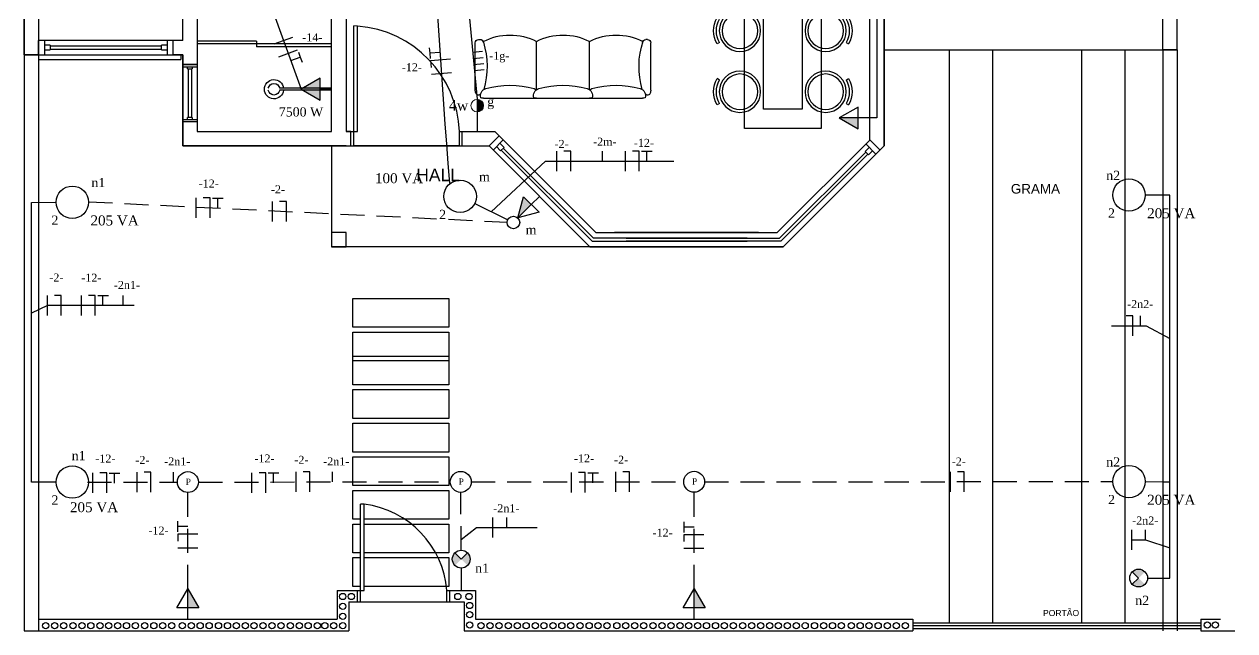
# Model space of a CAD drawing. Header units: millimetres. Extents: x 2693 to 5454, y 179 to 3196.
# Drawn here: x 2693 to 3953, y 179 to 811 of the extents above; entities that cross this region are included whole.
import ezdxf

# ---------------------------------------------------------------- set-up
doc = ezdxf.new("R2010")
doc.units = ezdxf.units.MM
doc.header["$LTSCALE"] = 50
doc.linetypes.add('DASHED', pattern=[0.75, 0.5, -0.25])
for name, color, linetype in [('ABE', 250, 'Continuous'), ('ALV', 250, 'Continuous'), ('CERAMICA', 30, 'Continuous'), ('Eletrical', 2, 'Continuous'), ('FIAÇÃO', 10, 'Continuous'), ('LOU', 7, 'Continuous'), ('MOB', 7, 'Continuous'), ('Muro', 250, 'Continuous'), ('PISO', 9, 'Continuous'), ('TX-F', 250, 'Continuous'), ('TX-M', 250, 'Continuous')]:
    doc.layers.add(name, color=color, linetype=linetype)
doc.styles.add('ARIAL', font='times.ttf')
doc.styles.add('ROMANS', font='arial.ttf')

# ---------------------------------------------------------------- blocks, each defined once
blk = doc.blocks.new('MESA-6')
at = {"layer": 'MOB'}
for p, q in [((-174, 25.8), (-175.5, 28.4)), ((-149.5, 25.8), (-148, 28.4)), ((-110.4, 25.8), (-111.9, 28.4)), ((-85.9, 25.8), (-84.4, 28.4)), ((-50.5, 25.8), (-52, 28.4)), ((-26, 25.8), (-24.5, 28.4)), ((-174, -105.8), (-175.5, -108.4)), ((-149.5, -105.8), (-148, -108.4)), ((-110.4, -105.8), (-111.9, -108.4)), ((-85.9, -105.8), (-84.4, -108.4)), ((-50.5, -105.8), (-52, -108.4)), ((-26, -105.8), (-24.5, -108.4))]:
    blk.add_line(p, q, dxfattribs=at)
for points in [[(-200, 0), (-200, -80), (0, -80), (0, 0)], [(-180, -20), (-180, -60), (-20, -60), (-20, -20)]]:
    blk.add_lwpolyline(points, close=True, dxfattribs=at)
for centre, radius in [((-161.7, 4.6), 21.5), ((-98.2, 4.6), 21.5), ((-38.3, 4.6), 21.5), ((-161.7, 4.6), 18.5), ((-98.2, 4.6), 18.5), ((-38.3, 4.6), 18.5), ((-161.7, -84.6), 21.5), ((-161.7, -84.6), 18.5), ((-98.2, -84.6), 21.5), ((-98.2, -84.6), 18.5), ((-38.3, -84.6), 21.5), ((-38.3, -84.6), 18.5)]:
    blk.add_circle(centre, radius, dxfattribs=at)
for centre, radius, start, end in [((-161.7, 4.6), 27.5, 60, 120), ((-161.7, 4.6), 24.5, 60, 120), ((-98.2, 4.6), 27.5, 60, 120), ((-98.2, 4.6), 24.5, 60, 120), ((-38.3, 4.6), 27.5, 60, 120), ((-38.3, 4.6), 24.5, 60, 120), ((-161.7, -84.6), 27.5, 240, 300), ((-161.7, -84.6), 24.5, 240, 300), ((-98.2, -84.6), 27.5, 240, 300), ((-98.2, -84.6), 24.5, 240, 300), ((-38.3, -84.6), 27.5, 240, 300), ((-38.3, -84.6), 24.5, 240, 300)]:
    blk.add_arc(centre, radius, start, end, dxfattribs=at)
blk = doc.blocks.new('JAN')
at = {"layer": 'ABE'}
for p, q in [((-50, -15), (-50, 0)), ((50, 0), (50, -15)), ((-42, -6), (42, -6)), ((42, -9), (-42, -9))]:
    blk.add_line(p, q, dxfattribs=at)
at = {"layer": 'PISO'}
for p, q in [((-50, 0), (50, 0)), ((-46, -15), (-46, 0)), ((46, 0), (46, -15)), ((-46, -5), (-42, -5)), ((-42, -10), (-46, -10)), ((-42, -10), (-42, -5)), ((42, -5), (46, -5)), ((42, -5), (42, -10)), ((46, -10), (42, -10)), ((50, -15), (-50, -15))]:
    blk.add_line(p, q, dxfattribs=at)
blk = doc.blocks.new('SOF-3')
at = {"layer": 'MOB'}
for p, q in [((-165.8, 0), (-110.5, 0)), ((-110.5, 0), (-55.2, 0)), ((-55.2, 0), (0, 0)), ((-174.3, -8.5), (-174.3, -57.8)), ((-110.5, -8.8), (-110.5, -59.1)), ((-55.2, -8.8), (-55.2, -59.1)), ((8.5, -8.5), (8.5, -57.8)), ((-170.8, -61.2), (-169.2, -61.2)), ((5.1, -61.2), (3.4, -61.2))]:
    blk.add_line(p, q, dxfattribs=at)
for centre, radius, start, end in [((-165.8, -8.5), 8.5, 90, 109.1002), ((-110.5, -8.5), 8.5, 90, 109.1002), ((-55.2, -8.5), 8.5, 70.8998, 90), ((0, -8.5), 8.5, 70.8998, 90), ((-165.8, -8.5), 8.5, 157.1139, 180), ((-170.9, -6), 2.77, 29.2184, 163.5418), ((-160.9, -2.5), 7.92, 165.0269, 252.5387), ((-246.8, -33), 84.9, 342.7275, 16.4061), ((-138.1, 79.5), 93, 254.3182, 285.6818), ((-105.6, -2.5), 7.92, 165.0269, 252.5387), ((-115.4, -2.5), 7.92, 287.4613, 307.9303), ((-105.6, -2.5), 7.92, 232.0697, 252.5387), ((-82.9, 79.5), 93, 254.3182, 285.6818), ((-60.1, -2.5), 7.92, 287.4613, 14.9731), ((-50.4, -2.5), 7.92, 232.0697, 252.5387), ((-27.6, 79.5), 93, 254.3182, 285.6818), ((81.1, -33), 84.9, 163.5939, 198.1629), ((-4.9, -2.5), 7.92, 287.4613, 14.9731), ((5.2, -6), 2.77, 16.4582, 150.7816), ((0, -8.5), 8.5, 360, 22.8861), ((-170.8, -57.8), 3.4, 180, 270), ((-169.2, -57.8), 3.4, 270, 353.4667), ((-138.1, -5.7), 60.1, 242.3919, 297.3834), ((-82.9, -5.7), 60.1, 242.6166, 297.6081), ((-27.6, -5.7), 60.1, 242.6166, 297.3834), ((3.4, -57.8), 3.4, 180, 270), ((5.1, -57.8), 3.4, 270, 0)]:
    blk.add_arc(centre, radius, start, end, dxfattribs=at)
blk = doc.blocks.new('CH')
at = {"layer": 'LOU'}
for p, q in [((0, -2), (0, 0)), ((0, 0), (54.1, 0)), ((0, -2), (54.1, -2))]:
    blk.add_line(p, q, dxfattribs=at)
for radius, start, end in [(10, 185.7392, 174.2608), (6, 9.5941, 170.4059), (6, 189.5941, 350.4059)]:
    blk.add_arc((60, -1), radius, start, end, dxfattribs=at)
blk = doc.blocks.new('F-N-T')
at = {"layer": 'FIAÇÃO', "color": 1}
blk.add_line((2562, 1284.1), (2562, 1304.9), dxfattribs=at)
at = {"layer": 'FIAÇÃO', "color": 3}
blk.add_line((2584.3, 1294.3), (2584.3, 1304.7), dxfattribs=at)
at = {"layer": 'FIAÇÃO', "color": 5}
blk.add_lwpolyline([(2576.3, 1284.1), (2576.3, 1304.9), (2569.3, 1304.9)], dxfattribs=at)
at = {"layer": 'FIAÇÃO', "color": 3}
blk.add_lwpolyline([(2578.8, 1304.7), (2584.3, 1304.7), (2589.9, 1304.7)], dxfattribs=at)
blk = doc.blocks.new('F-N')
at = {"layer": 'FIAÇÃO'}
blk.add_line((2562, 1254.6), (2562, 1275.4), dxfattribs=at)
at = {"layer": 'FIAÇÃO', "color": 5}
blk.add_lwpolyline([(2576.3, 1254.6), (2576.3, 1275.4), (2569.3, 1275.4)], dxfattribs=at)
blk = doc.blocks.new('F-R')
at = {"layer": 'FIAÇÃO'}
blk.add_line((2562, 1192.4), (2562, 1213.3), dxfattribs=at)
at = {"layer": 'FIAÇÃO', "color": 18, "true_color": 0x000000}
blk.add_line((2576.3, 1202.9), (2576.3, 1213.3), dxfattribs=at)
blk = doc.blocks.new('F-F')
at = {"layer": 'FIAÇÃO'}
for p, q in [((2562, 1222.3), (2562, 1243.1)), ((2576.3, 1222.3), (2576.3, 1243.1))]:
    blk.add_line(p, q, dxfattribs=at)
at = {"layer": 'FIAÇÃO', "color": 3}
blk.add_line((2584.3, 1232.7), (2584.3, 1243.1), dxfattribs=at)
blk.add_lwpolyline([(2578.8, 1243.1), (2584.3, 1243.1), (2589.9, 1243.1)], dxfattribs=at)
blk = doc.blocks.new('RRR')
at = {"layer": 'FIAÇÃO', "color": 18, "true_color": 0x000000}
for p, q in [((2630.9, 1399), (2630.9, 1409.5)), ((2637.2, 1399), (2637.2, 1409.5)), ((2643.4, 1399), (2643.4, 1409.5))]:
    blk.add_line(p, q, dxfattribs=at)
blk = doc.blocks.new('RN')
at = {"layer": 'FIAÇÃO', "color": 18, "true_color": 0x000000}
blk.add_line((2653.2, 1365.5), (2653.2, 1375.9), dxfattribs=at)
at = {"layer": 'FIAÇÃO', "color": 5}
blk.add_lwpolyline([(2645.2, 1355.1), (2645.2, 1375.9), (2638.3, 1375.9)], dxfattribs=at)

msp = doc.modelspace()

# ---------------------------------------------------------------- hatches: boundary and pattern name
at = {"layer": 'Eletrical'}
for points in [[(2981.2, 743.4), (3000.9, 754.8), (3000.9, 732)], [(3541.2, 713.5), (3560.9, 713.5), (3560.9, 702)], [(3206.7, 609.3), (3220.7, 623.3), (3212.7, 631.4)], [(2863.3, 223), (2863.3, 203.2), (2874.8, 203.2)], [(3390.2, 223), (3390.2, 203.2), (3401.6, 203.2)]]:
    msp.add_hatch(color=256, dxfattribs=at).paths.add_polyline_path(points)
at = {"layer": 'Eletrical', "lineweight": 20}
h = msp.add_hatch(color=256, dxfattribs=at)
h.dxf.hatch_style = 1
h.paths.add_polyline_path([(3164.4, 719.8, 0.414214), (3171, 726.4, 0.414214), (3164.4, 733)])
at = {"layer": 'Eletrical'}
h = msp.add_hatch(color=256, dxfattribs=at)
edge = h.paths.add_edge_path()
edge.add_arc((3147.8, 253.9), 9.29, 135.0002, 225)
edge.add_line((3141.2, 247.3), (3147.8, 253.9))
edge.add_line((3147.8, 253.9), (3141.2, 260.4))
edge = h.paths.add_edge_path()
edge.add_arc((3147.8, 253.9), 9.29, 315.0002, 405)
edge.add_line((3154.4, 260.4), (3147.8, 253.9))
edge.add_line((3147.8, 253.9), (3154.4, 247.3))
h = msp.add_hatch(color=256, dxfattribs=at)
edge = h.paths.add_edge_path()
edge.add_arc((3852.8, 234.2), 9.29, 225.0002, 315)
edge.add_line((3859.4, 227.7), (3852.8, 234.2))
edge.add_line((3852.8, 234.2), (3846.2, 227.7))
edge = h.paths.add_edge_path()
edge.add_arc((3852.8, 234.2), 9.29, 405.0002, 495)
edge.add_line((3846.2, 240.8), (3852.8, 234.2))
edge.add_line((3852.8, 234.2), (3859.4, 240.8))

# ---------------------------------------------------------------- linework, layer by layer
at = {"layer": 'ABE'}
for p, q in [((3035.9, 699.3, -6), (3035.9, 809.3, -6)), ((3039.9, 699.3, -6), (3039.9, 809.2, -6)), ((2707.9, 794.3, -6), (2707.9, 779.3, -6)), ((2847.9, 779.3, -6), (2847.9, 794.3, -6)), ((2835.9, 788.3, -6), (2719.9, 788.3, -6)), ((2719.9, 785.3, -6), (2835.9, 785.3, -6)), ((3035.9, 699.3, -6), (3039.9, 699.3, -6)), ((3285.4, 588.3, -6), (3191.6, 682.1, -6)), ((3189.4, 680, -6), (3284.2, 585.3, -6)), ((3479.2, 588.3, -6), (3568.8, 677.9, -6)), ((3570.9, 675.8, -6), (3480.4, 585.3, -6)), ((3284.2, 585.3, -6), (3445.3, 585.3, -6)), ((3445.3, 588.3, -6), (3285.4, 588.3, -6)), ((3319.3, 588.3, -6), (3479.2, 588.3, -6)), ((3480.4, 585.3, -6), (3319.3, 585.3, -6)), ((3042.8, 221.3, -6), (3042.8, 311.3, -6)), ((3046.8, 221.3, -6), (3046.8, 311.2, -6))]:
    msp.add_line(p, q, dxfattribs=at)
at = {"layer": 'ABE', "elevation": -6}
msp.add_lwpolyline([(3039.9, 809.2), (3035.9, 809.3)], dxfattribs=at)
at = {"layer": 'ALV'}
for p, q in [((3877.9, 784.3, -6), (3877.9, 1884.3, -6)), ((3892.9, 784.3, -6), (3892.9, 1884.3, -6)), ((2692.9, 779.3, -6), (2692.9, 1443.2, -6)), ((2707.9, 1384.3, -6), (2707.9, 794.3, -6)), ((2857.9, 794.3, -6), (2857.9, 1014.3, -6)), ((2872.9, 999.3, -6), (2872.9, 719.3, -6)), ((3012.9, 699.3, -6), (3012.9, 999.3, -6)), ((3027.9, 999.3, -6), (3027.9, 699.3, -6)), ((3572.9, 690.5, -6), (3572.9, 996.3, -6)), ((3587.9, 996.3, -6), (3587.9, 684.3, -6)), ((2707.9, 794.3, -6), (2707.9, 794.3, -6)), ((2707.9, 794.3, -6), (2707.9, 794.3, -6)), ((2707.9, 779.3, -6), (2707.9, 794.3, -6)), ((2847.9, 779.3, -6), (2847.9, 794.3, -6)), ((2857.9, 794.3, -6), (2847.9, 794.3, -6)), ((3892.9, 784.3, -6), (3877.9, 784.3, -6)), ((2707.9, 779.3, -6), (2692.9, 779.3, -6)), ((2707.9, 779.3, -6), (2707.9, 779.3, -6)), ((2707.9, 779.3, -6), (2707.9, 779.3, -6)), ((2857.9, 779.3, -6), (2847.9, 779.3, -6)), ((2857.9, 769.3, -6), (2857.9, 779.3, -6)), ((2872.9, 769.3, -6), (2857.9, 769.3, -6)), ((2857.9, 684.3, -6), (2857.9, 719.3, -6)), ((2872.9, 719.3, -6), (2872.9, 699.3, -6)), ((2872.9, 709.3, -6), (2857.9, 709.3, -6)), ((2872.9, 699.3, -6), (3012.9, 699.3, -6)), ((3148.9, 684.3, -6), (3148.9, 699.3, -6)), ((3012.9, 684.3, -6), (2857.9, 684.3, -6)), ((3027.9, 684.3, -6), (2965.4, 684.3, -6)), ((3476.7, 594.3, -6), (3572.9, 690.5, -6)), ((3482.9, 579.3, -6), (3587.9, 684.3, -6)), ((3287.9, 594.3, -6), (3476.7, 594.3, -6)), ((3387.9, 579.3, -6), (3281.7, 579.3, -6)), ((3482.9, 579.3, -6), (3387.9, 579.3, -6))]:
    msp.add_line(p, q, dxfattribs=at)
at = {"layer": 'ALV', "elevation": -6}
for points in [[(3032.9, 684.3), (3032.9, 699.3), (3027.9, 699.3)], [(3027.9, 699.3), (3039.9, 699.3)], [(3145.9, 699.3), (3182.9, 699.3), (3287.9, 594.3)], [(3148.9, 684.3), (3148.9, 699.3)], [(3027.9, 684.3), (3032.9, 684.3)], [(3027.9, 684.3), (3176.7, 684.3), (3281.7, 579.3)]]:
    msp.add_lwpolyline(points, dxfattribs=at)
at = {"layer": 'Eletrical'}
for p, q in [((3580.4, 957.4, -6), (3580.4, 713.5)), ((2948.7, 833.4, -5.1), (2981.2, 743.4)), ((3155.6, 824.3, -6), (3164.4, 733, -6)), ((3012.9, 743.4, -6), (3000.9, 743.4, -6)), ((3164.4, 719.8, -6), (3164.4, 699.3, -6)), ((3580.4, 713.5), (3541.2, 713.5)), ((3178.9, 615.8, -6), (3235.6, 668.6)), ((3235.6, 668.6), (3368.9, 668.6)), ((3229.2, 631.8, -6), (3220.7, 623.3, -6)), ((3877.9, 633, -6), (3859.7, 633.2, -6)), ((3885.4, 633, -6), (3877.9, 633, -6)), ((3885.4, 234.2, -6), (3885.4, 633, -6)), ((3196.1, 607.3, -6), (3161.7, 624.3, -6)), ((3220.7, 623.3, -6), (3206.7, 609.3, -6)), ((2726.2, 334.2, -6), (2707.9, 334, -6)), ((3147.7, 274.4, -6), (3163.6, 286.8)), ((3163.6, 286.8), (3226.7, 286.8)), ((3147.8, 244.6, -6), (3147.8, 221.3, -6)), ((3862.1, 234.2, -6), (3885.4, 234.2, -6)), ((2863.3, 191.3, -6), (2863.3, 223, -6)), ((3390.2, 191.3, -6), (3390.2, 223, -6))]:
    msp.add_line(p, q, dxfattribs=at)
at = {"layer": 'Eletrical', "lineweight": 20}
msp.add_line((3164.4, 719.8, -6), (3164.4, 733, -6), dxfattribs=at)
at = {"layer": 'Eletrical', "linetype": 'DASHED'}
for p, q in [((2759.9, 626.2, -6), (3195.5, 605, -6)), ((2758.7, 334.2, -6), (2852.4, 334.2, -6)), ((2874.2, 334.2, -6), (3136.4, 334.4, -6)), ((3158.2, 334.4, -6), (3379.3, 334.5, -6)), ((3401, 334.5, -6), (3825.9, 334.7, -6)), ((2863.3, 223, -6), (2863.3, 323.4, -6)), ((3147.7, 263.2, -6), (3147.4, 323.5, -6)), ((3390.2, 223, -6), (3390.2, 323.6, -6))]:
    msp.add_line(p, q, dxfattribs=at)
at = {"layer": 'Eletrical', "elevation": -6}
for points in [[(3000.9, 754.8), (2981.2, 743.4), (3000.9, 732)], [(3228.8, 615.2), (3206.7, 609.3), (3212.7, 631.4)], [(2851.9, 203.2), (2863.3, 223), (2874.8, 203.2)], [(3378.8, 203.2), (3390.2, 223), (3401.6, 203.2)]]:
    msp.add_lwpolyline(points, close=True, dxfattribs=at)
at = {"layer": 'Eletrical'}
msp.add_lwpolyline([(3560.9, 724.9), (3541.2, 713.5), (3560.9, 702)], close=True, dxfattribs=at)
at = {"layer": 'Eletrical', "elevation": -6}
for points in [[(2707.9, 334), (2700.4, 334), (2700.4, 625.4), (2726.2, 625.7)], [(3859.7, 334.7), (3877.9, 334.5), (3885.4, 334.5)], [(3154.4, 260.4), (3147.8, 253.9), (3141.2, 260.4)], [(3846.2, 240.8), (3852.8, 234.2), (3846.2, 227.7)]]:
    msp.add_lwpolyline(points, dxfattribs=at)
at = {"layer": 'Eletrical'}
for points in [[(2807.4, 518), (2717.1, 518), (2700.4, 510.3)], [(3824.5, 496.8), (3860.6, 496.8), (3885.4, 483.8)], [(3845.8, 274), (3860, 274), (3885.4, 265.6)]]:
    msp.add_lwpolyline(points, dxfattribs=at)
at = {"layer": 'Eletrical', "lineweight": 20}
msp.add_circle((3164.4, 726.4, -6), 6.58, dxfattribs=at)
at = {"layer": 'Eletrical'}
for centre, radius in [((3146.6, 631.8, -6), 16.9), ((3842.8, 633.2, -6), 16.9), ((2743, 625.7, -6), 16.9), ((3202.1, 604.6, -6), 6.58), ((2743, 334.2, -6), 16.9), ((2863.3, 334.2, -6), 10.9), ((3147.3, 334.4, -6), 10.9), ((3390.2, 334.5, -6), 10.9), ((3842.8, 334.7, -6), 16.9), ((3147.8, 253.9, -6), 9.29), ((3852.8, 234.2, -6), 9.29)]:
    msp.add_circle(centre, radius, dxfattribs=at)
msp.add_arc((16032.4, 1641.6, -18), 12935.4, 181.49636, 184.41631, dxfattribs=at)
at = {"layer": 'FIAÇÃO', "color": 18, "true_color": 0x000000}
for p, q in [((3159.7, 782.1, -6), (3170, 783.1, -6)), ((3294.9, 668.6), (3294.9, 679)), ((2795.9, 518), (2795.9, 528.4)), ((2848.3, 334.2, -6), (2848.3, 344.6, -6)), ((3013.9, 334.3, -6), (3013.9, 344.7, -6)), ((3195.1, 286.8), (3195.1, 297.2))]:
    msp.add_line(p, q, dxfattribs=at)
at = {"layer": 'FIAÇÃO'}
msp.add_line((3180.8, 276.4), (3180.8, 297.2), dxfattribs=at)
at = {"layer": 'Muro', "elevation": -6}
msp.add_lwpolyline([(2707.9, 779.3), (2857.9, 779.3), (2857.9, 684.3), (3176.7, 684.3), (3281.7, 579.3), (3482.9, 579.3), (3587.9, 684.3), (3587.9, 1884.3), (3417.9, 1884.3), (3417.9, 2024.3), (2692.9, 2024.3), (2692.9, 1549.3), (2857.9, 1549.3), (2857.9, 1399.3), (2692.9, 1399.3), (2692.9, 779.3), (2707.9, 779.3)], dxfattribs=at)
at = {"layer": 'PISO'}
for p, q in [((2847.9, 794.3, -6), (2707.9, 794.3, -6)), ((2713.9, 794.3, -6), (2713.9, 779.3, -6)), ((2841.9, 779.3, -6), (2841.9, 794.3, -6)), ((2719.9, 789.3, -6), (2713.9, 789.3, -6)), ((2713.9, 784.3, -6), (2719.9, 784.3, -6)), ((2719.9, 789.3, -6), (2719.9, 784.3, -6)), ((2841.9, 789.3, -6), (2835.9, 789.3, -6)), ((2835.9, 784.3, -6), (2835.9, 789.3, -6)), ((2835.9, 784.3, -6), (2841.9, 784.3, -6)), ((3655.7, 784.3, -6), (3655.7, 187.3, -6)), ((3700.7, 784.3, -6), (3700.7, 187.3, -6)), ((3793.4, 784.3, -6), (3793.4, 187.3, -6)), ((3838.4, 784.3, -6), (3838.4, 187.3, -6)), ((2707.9, 779.3, -6), (2847.9, 779.3, -6)), ((3032.9, 699.3, -6), (3035.9, 699.3, -6)), ((3032.9, 684.3, -6), (3032.9, 699.3, -6)), ((3035.9, 684.3, -6), (3035.9, 699.3, -6)), ((3145.9, 684.3, -6), (3145.9, 699.3, -6)), ((3145.9, 699.3, -6), (3148.9, 699.3, -6)), ((3032.9, 684.3, -6), (3035.9, 684.3, -6)), ((3145.9, 684.3, -6), (3148.9, 684.3, -6)), ((3191.6, 690.6, -6), (3180.9, 680, -6)), ((3184.5, 683.6, -6), (3188.7, 679.3, -6)), ((3192.3, 682.8, -6), (3188, 687.1, -6)), ((3192.3, 682.8, -6), (3188.7, 679.3, -6)), ((3568.1, 678.6, -6), (3572.4, 682.8, -6)), ((3568.8, 686.4, -6), (3579.4, 675.8, -6)), ((3568.1, 678.6, -6), (3571.7, 675.1, -6)), ((3575.9, 679.3, -6), (3571.7, 675.1, -6)), ((3457.3, 594.3, -6), (3307.3, 594.3, -6)), ((3307.3, 579.3, -6), (3457.3, 579.3, -6))]:
    msp.add_line(p, q, dxfattribs=at)
at = {"layer": 'PISO', "elevation": -6}
for points in [[(3035, 525.5), (3135, 525.5), (3135, 495.5), (3035, 495.5)], [(3035, 490.5), (3135, 490.5), (3135, 460.5), (3035, 460.5)], [(3035, 465.5), (3135, 465.5), (3135, 435.5), (3035, 435.5)], [(3035, 430.5), (3135, 430.5), (3135, 400.5), (3035, 400.5)], [(3035, 395.5), (3135, 395.5), (3135, 365.5), (3035, 365.5)], [(3035, 360.5), (3135, 360.5), (3135, 330.5), (3035, 330.5)]]:
    msp.add_lwpolyline(points, close=True, dxfattribs=at)
for points in [[(3042.8, 295.5), (3035, 295.5), (3035, 325.5), (3135, 325.5), (3135, 295.5), (3046.8, 295.5)], [(3042.8, 260.5), (3035, 260.5), (3035, 290.5), (3042.8, 290.5)], [(3046.8, 290.5), (3135, 290.5), (3135, 260.5), (3046.8, 260.5)], [(3042.8, 225.5), (3035, 225.5), (3035, 255.5), (3042.8, 255.5)], [(3046.8, 255.5), (3135, 255.5), (3135, 225.5), (3046.8, 225.5)]]:
    msp.add_lwpolyline(points, dxfattribs=at)
at = {"layer": 'PISO'}
for centre in [(3024.5, 215, -6), (3033.5, 215, -6), (3144.2, 215, -6), (3155.9, 215, -6), (3024.5, 204.8, -6), (3156.6, 205.6, -6), (3024.5, 194.4, -6), (3156.6, 196.1, -6), (2715.3, 184.6, -6), (2724.6, 184.6, -6), (2734, 184.6, -6), (2743.7, 184.6, -6), (2753, 184.6, -6), (2762.3, 184.6, -6), (2771.7, 184.6, -6), (2780.7, 184.6, -6), (2790.1, 184.6, -6), (2799.4, 184.6, -6), (2808.7, 184.6, -6), (2818.4, 184.6, -6), (2827.8, 184.6, -6), (2837.1, 184.6, -6), (2846.4, 184.6, -6), (2857.4, 184.6, -6), (2866.8, 184.6, -6), (2876.1, 184.6, -6), (2885.4, 184.6, -6), (2895.1, 184.6, -6), (2904.5, 184.6, -6), (2913.8, 184.6, -6), (2923.1, 184.6, -6), (2932.2, 184.6, -6), (2941.5, 184.6, -6), (2950.8, 184.6, -6), (2960.2, 184.6, -6), (2969.9, 184.6, -6), (2979.2, 184.6, -6), (2988.5, 184.6, -6), (2997.9, 184.6, -6), (3005.8, 184.6, -6), (3015.1, 184.6, -6), (3024.5, 184.6, -6), (3156.6, 185.3, -6), (3168.4, 184.6, -6), (3177.7, 184.6, -6), (3187.1, 184.6, -6), (3196.8, 184.6, -6), (3206.1, 184.6, -6), (3215.4, 184.6, -6), (3224.8, 184.6, -6), (3233.8, 184.6, -6), (3243.2, 184.6, -6), (3252.5, 184.6, -6), (3261.8, 184.6, -6), (3271.5, 184.6, -6), (3280.9, 184.6, -6), (3290.2, 184.6, -6), (3299.5, 184.6, -6), (3309.7, 184.6, -6), (3319, 184.6, -6), (3328.3, 184.6, -6), (3337.7, 184.6, -6), (3347.4, 184.6, -6), (3356.7, 184.6, -6), (3366, 184.6, -6), (3375.4, 184.6, -6), (3384.4, 184.6, -6), (3393.8, 184.6, -6), (3403.1, 184.6, -6), (3412.4, 184.6, -6), (3421.7, 184.6, -6), (3431.1, 184.6, -6), (3440.8, 184.6, -6), (3450.1, 184.6, -6), (3459.4, 184.6, -6), (3468.8, 184.6, -6), (3477.8, 184.6, -6), (3487.2, 184.6, -6), (3496.5, 184.6, -6), (3505.8, 184.6, -6), (3515.5, 184.6, -6), (3524.9, 184.6, -6), (3534.2, 184.6, -6), (3543.5, 184.6, -6), (3553.7, 184.6, -6), (3563, 184.6, -6), (3572.3, 184.6, -6), (3581.7, 184.6, -6), (3591.4, 184.6, -6), (3600.7, 184.6, -6), (3610, 184.6, -6), (3924.3, 185.3, -6), (3932.7, 185.3, -6)]:
    msp.add_circle(centre, 3.25, dxfattribs=at)
for centre, radius, start, end in [((3031.1, 694.6, -6), 114.9, 2.3366, 85.5937), ((3034.4, 213.1, -6), 98.8, 4.7193, 82.7404)]:
    msp.add_arc(centre, radius, start, end, dxfattribs=at)
at = {"layer": 'TX-F'}
for p, q in [((2934.7, 793.6, -6), (2872.9, 793.6, -6)), ((3012.9, 790.6, -6), (2872.9, 790.6, -6)), ((2934.7, 793.6, -6), (2934.7, 787.6, -6)), ((3012.9, 787.6, -6), (2934.7, 787.6, -6)), ((3587.9, 784.3, -6), (3892.9, 784.3, -6)), ((3877.9, 784.3, -6), (3877.9, 179.3, -6)), ((3892.9, 784.3, -6), (3892.9, 179.3, -6)), ((2692.9, 779.3, -6), (2692.9, 179.3, -6)), ((2707.9, 779.3, -6), (2707.9, 774.3, -6)), ((2707.9, 774.3, -6), (2707.9, 179.3, -6)), ((2707.9, 774.3, -6), (2855.9, 774.3, -6)), ((2855.9, 779.3, -6), (2855.9, 774.3, -6)), ((3176.7, 684.3, -6), (3187.3, 694.9, -6)), ((3145.9, 684.3, -6), (3035.9, 684.3, -6)), ((3180.9, 680, -6), (3191.6, 690.6, -6)), ((3579.4, 675.8, -6), (3568.8, 686.4, -6)), ((3583.7, 680, -6), (3573.1, 690.6, -6)), ((3046.8, 311.2, -6), (3042.8, 311.3, -6)), ((3018.8, 221.3, -6), (3018.8, 191.3, -6)), ((3018.8, 221.3, -6), (3046.8, 221.3, -6)), ((3039.8, 209.3, -6), (3039.8, 221.3, -6)), ((3039.8, 221.3, -6), (3042.8, 221.3, -6)), ((3042.8, 221.3, -6), (3046.8, 221.3, -6)), ((3042.8, 209.3, -6), (3042.8, 221.3, -6)), ((3132.8, 221.3, -6), (3135.8, 221.3, -6)), ((3132.8, 209.3, -6), (3132.8, 221.3, -6)), ((3132.8, 221.3, -6), (3162.8, 221.3, -6)), ((3135.8, 209.3, -6), (3135.8, 221.3, -6)), ((3162.8, 221.3, -6), (3162.8, 191.3, -6)), ((3030.8, 209.3, -6), (3030.8, 179.3, -6)), ((3030.8, 209.3, -6), (3150.8, 209.3, -6)), ((3039.8, 209.3, -6), (3042.8, 209.3, -6)), ((3132.8, 209.3, -6), (3135.8, 209.3, -6)), ((3150.8, 209.3, -6), (3150.8, 179.3, -6)), ((3150.8, 209.3, -6), (3150.8, 179.3, -6)), ((2707.9, 191.3, -6), (3018.8, 191.3, -6)), ((3162.8, 191.3, -6), (3617.7, 191.3, -6)), ((3617.7, 191.3, -6), (3617.7, 179.3, -6)), ((3917.7, 191.3, -6), (3917.7, 179.3, -6)), ((3917.7, 191.3, -6), (3937.9, 191.3, -6)), ((2692.9, 179.3, -6), (3030.8, 179.3, -6)), ((3150.8, 179.3, -6), (3617.7, 179.3, -6)), ((3917.7, 187.3, -6), (3617.7, 187.3, -6)), ((3917.7, 184.3, -6), (3617.7, 184.3, -6)), ((3917.7, 181.3, -6), (3617.7, 181.3, -6)), ((3917.7, 179.3, -6), (3952.9, 179.3, -6))]:
    msp.add_line(p, q, dxfattribs=at)
at = {"layer": 'TX-F', "elevation": -6}
for points in [[(3012.9, 684.3), (3012.9, 579.3)], [(3281.7, 579.3), (3012.9, 579.3)]]:
    msp.add_lwpolyline(points, dxfattribs=at)
msp.add_lwpolyline([(3012.9, 579.3), (3027.9, 579.3), (3027.9, 594.3), (3012.9, 594.3)], close=True, dxfattribs=at)

# ---------------------------------------------------------------- block references
at = {"xscale": -1, "rotation": 270}
msp.add_blockref('MESA-6', (3522.5, 902.5, -6), dxfattribs=at)
at = {"rotation": 275.5390668089446}
msp.add_blockref('RRR', (1513.7, 3258.9, -6), dxfattribs=at)
msp.add_blockref('RN', (1201.6, -868.7))
at = {"layer": 'CERAMICA', "xscale": -1, "rotation": 180}
msp.add_blockref('SOF-3', (3336.6, 734.1, -6), dxfattribs=at)
at = {"layer": 'CERAMICA', "xscale": -1}
msp.add_blockref('CH', (3012.9, 744.4, -6), dxfattribs=at)
at = {"layer": 'FIAÇÃO', "lineweight": 20}
for name, p, rotation in [('F-F', (933, 2785, -1.7), 289.8623022017405), ('F-N-T', (4158.8, -2295.9, -6), 90.02642510226329), ('F-N-T', (4685.7, -2296.4, -6), 90.02642510226366)]:
    msp.add_blockref(name, p, dxfattribs=dict(at, rotation=rotation))
at = {"layer": 'FIAÇÃO', "rotation": 94.71275057502642}
msp.add_blockref('F-N-T', (4627.9, -1687.4, -18), dxfattribs=at)
at = {"layer": 'FIAÇÃO', "lineweight": 20}
for name, p in [('F-N', (685.4, -596.5)), ('F-N-T', (756.6, -625.9)), ('F-N-T', (310, -674.7, -6)), ('F-N', (389.5, -648.9, -6)), ('F-N', (155.1, -747)), ('F-N-T', (190.6, -776.3)), ('F-N-T', (202.5, -961.1, -6)), ('F-N', (248.5, -930.8, -6)), ('F-N-T', (368, -961, -6)), ('F-N', (414, -930.7, -6)), ('F-N-T', (700.6, -960.9, -6)), ('F-N', (746.7, -930.6, -6)), ('F-N', (1095.1, -930.4, -6)), ('F-R', (1283.8, -928.8))]:
    msp.add_blockref(name, p, dxfattribs=at)
at = {"layer": 'TX-F', "xscale": 0.6000000000003638, "zscale": 0.6000000000003638, "rotation": 90}
msp.add_blockref('JAN', (2857.9, 739.3, -6), dxfattribs=at)

# ---------------------------------------------------------------- texts
at = {"layer": 'Eletrical', "style": 'ARIAL'}
for s, height, p in [('4w', 10.97, (3134.9, 721.2, -6)), ('g', 9.59, (3174.8, 725.8, -6)), ('n2', 9.59, (3819.1, 648.9, -6)), ('n1', 9.59, (2762.8, 641.4, -6)), ('m', 9.59, (3166.3, 647.5, -6)), ('2', 9.59, (3124.8, 608.2, -6)), ('2', 9.59, (3821, 609.7, -6)), ('2', 9.59, (2721.3, 602.2, -6)), ('m', 9.59, (3214.8, 592.3, -6)), ('n1', 9.59, (2742.3, 357, -6)), ('n2', 9.59, (3819.1, 350.4, -6)), ('2', 9.59, (2721.3, 310.7, -6)), ('2', 9.59, (3821, 311.2, -6)), ('n1', 9.59, (3162.3, 239.7, -6)), ('n2', 9.59, (3849.3, 206.2, -6))]:
    msp.add_text(s, height=height, dxfattribs=at).set_placement(p)
at = {"layer": 'Eletrical', "width": 59.54, "attachment_point": 8, "style": 'ARIAL'}
for s, insert, char_height in [('{\\H0.0275x;\\P\\P}7500 W', (2981, 714.8, -6), 9.589), ('{\\H0.0275x;\\P\\P}100 VA', (3083.1, 645.3, -6), 10.402), ('{\\H0.0275x;\\P\\P}205 VA', (3886.8, 608.8, -6), 10.402), ('{\\H0.0275x;\\P\\P}205 VA', (2787, 601.3, -6), 10.402), ('{\\H0.0275x;\\P\\P}205 VA', (3886.8, 310.3, -6), 10.402), ('{\\H0.0275x;\\P\\P}205 VA', (2765.6, 302.6, -6), 10.402)]:
    msp.add_mtext(s, dxfattribs=dict(at, insert=insert, char_height=char_height))
at = {"layer": 'Eletrical', "lineweight": 20, "char_height": 6.444, "width": 40.011, "attachment_point": 8, "style": 'ARIAL'}
for insert in [(2863.7, 331.3, -6), (3147.8, 331.5, -6), (3390.6, 331.6, -6)]:
    msp.add_mtext('{\\H0.0275x;\\P\\P}P', dxfattribs=dict(at, insert=insert))
at = {"layer": 'FIAÇÃO', "lineweight": 20, "style": 'ARIAL'}
for s, p in [('-14-', (2982.3, 793.3, 6)), ('-1g-', (3176.9, 774.1, 18)), ('-12-', (3085.9, 762.2)), ('-2m-', (3285, 684.6, 6)), ('-2-', (3244.9, 682.3, 6)), ('-12-', (3327.4, 683.4, 6)), ('-12-', (2874.5, 641)), ('-2-', (2949.7, 635)), ('-2-', (2719.1, 543.1)), ('-12-', (2752.3, 542.9)), ('-2n1-', (2786.2, 535.4, 6)), ('-2n2-', (3840.8, 515.4)), ('-12-', (2766.9, 354.5)), ('-2-', (2808.6, 353.1)), ('-2n1-', (2838.6, 351.6)), ('-12-', (2932.5, 354.6)), ('-2-', (2974.1, 353.2)), ('-2n1-', (3004.1, 351.6)), ('-12-', (3265.1, 354.8)), ('-2-', (3306.8, 353.3)), ('-2-', (3658.3, 351.4)), ('-2n1-', (3181.1, 302.8)), ('-2n2-', (3846.1, 290)), ('-12-', (2822.2, 279.5)), ('-12-', (3346.9, 277.3))]:
    msp.add_text(s, height=8.33, dxfattribs=at).set_placement(p)
at = {"layer": 'TX-F', "style": 'ROMANS'}
for s, height, p in [('GRAMA', 10, (3719.8, 634.7, -6)), ('PORTÃO', 6.38, (3753.3, 194.6, -6))]:
    msp.add_text(s, height=height, dxfattribs=at).set_placement(p)
at = {"layer": 'TX-M', "color": 5, "style": 'ROMANS'}
msp.add_text('HALL', height=13, dxfattribs=at).set_placement((3101, 647.6, -6))

doc.saveas('drawing.dxf')
